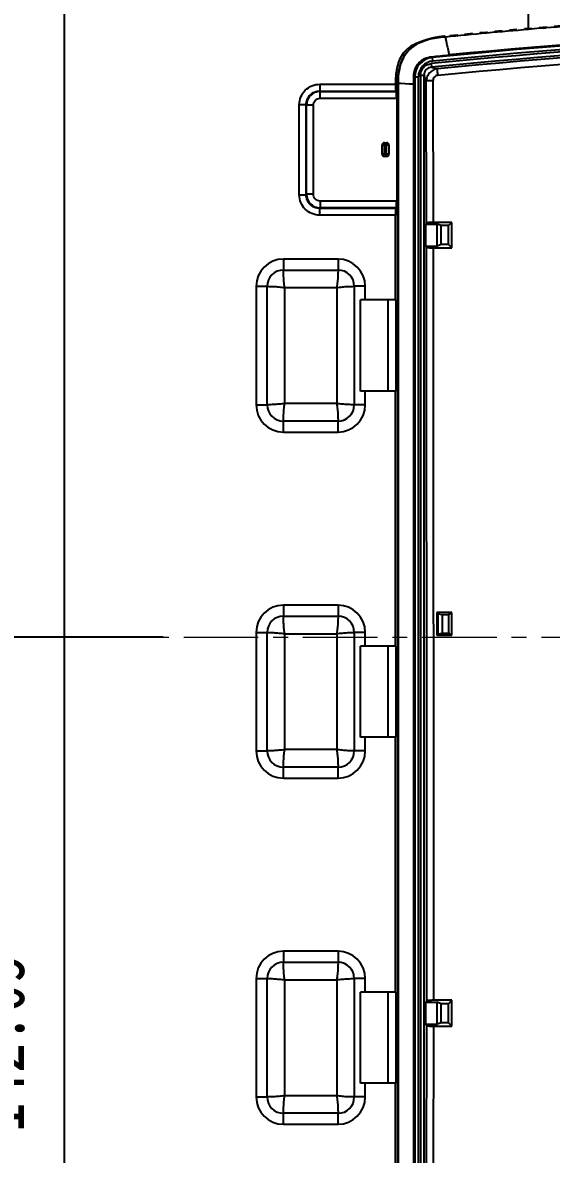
# Model space of a CAD drawing. Header units: millimetres. Extents: x -330 to 1028, y -2979 to 840.
# Drawn here: x 131.9 to 248.1, y -1482 to -1233.5 of the extents above; entities that cross this region are included whole.
import ezdxf

# ---------------------------------------------------------------- set-up
doc = ezdxf.new("R2010")
doc.units = ezdxf.units.MM
doc.header["$LTSCALE"] = 16.335
doc.header["$PDMODE"] = 3
doc.header["$PDSIZE"] = 0.3125
doc.linetypes.add('CENTER', pattern=[0.6, 0.375, -0.075, 0.075, -0.075])
doc.linetypes.add('HIDDEN', pattern=[0.2, 0.1, -0.1])
doc.layers.get('0').update_dxf_attribs({"linetype": 'CONTINUOUS'})
doc.layers.get('Defpoints').update_dxf_attribs({"linetype": 'CONTINUOUS'})
doc.layers.add('center', color=1, linetype='CENTER', lineweight=9)
doc.layers.add('DEFAULT_2', color=8, linetype='HIDDEN')
doc.styles.get("Standard").update_dxf_attribs({"font": 'txt', "width": 0.8})
doc.dimstyles.new('STANDARD$0', dxfattribs={"dimscale": 2, "dimtxt": 3, "dimasz": 3, "dimexe": 1.25, "dimexo": 0.625, "dimgap": 0.5, "dimtad": 0, "dimdsep": 46, "dimlunit": 6, "dimtxsty": 'Standard', "dimblk": 'CLOSEDBLANK', "dimcen": 0, "dimclrt": 2, "dimazin": 2, "dimtfac": 2, "dimtmove": 1, "dimatfit": 3, "dimfxl": 0, "dimtolj": 1, "dimtzin": 0, "dimarcsym": 0})

# ---------------------------------------------------------------- blocks, each defined once
blk = doc.blocks.new('_ClosedBlank')
at = {"color": 0, "linetype": 'ByBlock', "lineweight": -2}
for p, q in [((-1, 0.167), (0, 0)), ((-1, 0.167), (-1, -0.167)), ((0, 0), (-1, -0.167))]:
    blk.add_line(p, q, dxfattribs=at)
blk = doc.blocks.new('*D186')
at = {"color": 4, "lineweight": -2}
for p, q in [((162.74, -1368.42), (126.27, -1368.42)), ((126.27, -1378.42), (126.27, -1435.98)), ((126.27, -1500.5), (126.27, -1479.18)), ((225.42, -1510.5), (126.27, -1510.5))]:
    blk.add_line(p, q, dxfattribs=at)
at = {"layer": 'Defpoints', "color": 0}
for p in [(162.74, -1368.42), (126.27, -1510.5), (225.42, -1510.5)]:
    blk.add_point(p, dxfattribs=at)
at = {"color": 4, "lineweight": -2, "xscale": 10, "yscale": 10, "zscale": 10}
for p, rotation in [((126.27, -1368.42), 90), ((126.27, -1510.5), 270)]:
    blk.add_blockref('_ClosedBlank', p, dxfattribs=dict(at, rotation=rotation))
at = {"color": 6, "insert": (126.27, -1457.58), "char_height": 12, "attachment_point": 5, "rotation": 90}
blk.add_mtext('\\A1;142.09', dxfattribs=at)
blk = doc.blocks.new('*D189')
at = {"color": 4, "lineweight": -2}
for p, q in [((162.74, -1368.42), (107.19, -1368.42)), ((107.19, -1384.42), (107.19, -1427.36)), ((107.19, -1534.5), (107.19, -1484.96)), ((225.42, -1550.5), (107.19, -1550.5))]:
    blk.add_line(p, q, dxfattribs=at)
at = {"layer": 'Defpoints', "color": 0}
for p in [(162.74, -1368.42), (107.19, -1550.5), (225.42, -1550.5)]:
    blk.add_point(p, dxfattribs=at)
at = {"color": 4, "lineweight": -2, "xscale": 16, "yscale": 16, "zscale": 16}
for p, rotation in [((107.19, -1368.42), 90), ((107.19, -1550.5), 270)]:
    blk.add_blockref('_ClosedBlank', p, dxfattribs=dict(at, rotation=rotation))
at = {"color": 6, "insert": (107.19, -1456.16), "char_height": 16, "attachment_point": 5, "rotation": 90}
blk.add_mtext('\\A1;182.09', dxfattribs=at)

msp = doc.modelspace()

# ---------------------------------------------------------------- linework, layer by layer
at = {"color": 7, "linetype": 'Continuous'}
for p, q in [((141.063, -1552.419), (141.063, -1184.419)), ((243.063, -1235.016), (243.063, -1227.149)), ((224.784, -1236.682), (224.895, -1237.209)), ((221.767, -1240.997), (221.944, -1241.157)), ((222.023, -1241.956), (221.944, -1241.157)), ((221.675, -1242.524), (221.753, -1243.312)), ((221.753, -1243.312), (223.034, -1243.65)), ((197.171, -1247.044), (197.171, -1248.539)), ((197.171, -1247.044), (213.825, -1247.044)), ((213.825, -1247.044), (213.825, -1246.841)), ((213.825, -1246.841), (214.244, -1246.854)), ((214.244, -1246.854), (214.244, -1485.024)), ((214.387, -1246.87), (214.387, -1484.993)), ((215.045, -1246.904), (214.387, -1246.87)), ((216.944, -1247.002), (215.045, -1246.904)), ((217.844, -1247.049), (216.944, -1247.002)), ((217.844, -1484.653), (217.845, -1247.049)), ((218.055, -1245.45), (217.845, -1245.259)), ((218.055, -1245.45), (218.055, -1485.986)), ((218.055, -1245.45), (218.858, -1245.45)), ((218.858, -1485.987), (218.858, -1245.45)), ((219.353, -1245.088), (219.353, -1486.878)), ((219.353, -1245.088), (220.145, -1245.088)), ((220.145, -1486.878), (220.145, -1245.088)), ((220.606, -1246.326), (220.145, -1245.088)), ((220.64, -1277.559), (220.606, -1246.326)), ((222.07, -1246.316), (222.103, -1277.378)), ((197.277, -1248.645), (197.171, -1248.539)), ((197.171, -1248.539), (213.921, -1248.539)), ((197.277, -1250.139), (197.277, -1248.645)), ((197.277, -1248.645), (214.005, -1248.645)), ((213.921, -1248.539), (214.005, -1248.645)), ((192.688, -1271.31), (192.688, -1251.527)), ((192.688, -1251.527), (194.182, -1251.527)), ((194.182, -1271.31), (194.182, -1251.527)), ((194.288, -1251.633), (194.182, -1251.527)), ((194.288, -1271.204), (194.288, -1251.633)), ((195.783, -1251.633), (194.288, -1251.633)), ((195.783, -1271.204), (195.783, -1251.633)), ((197.277, -1250.139), (214.1, -1250.139)), ((214.1, -1250.139), (214.1, -1272.699)), ((210.884, -1262.406), (210.884, -1260.396)), ((212.328, -1260.396), (210.949, -1260.396)), ((211.387, -1259.894), (211.889, -1259.894)), ((211.387, -1262.845), (211.387, -1259.958)), ((211.889, -1262.845), (211.889, -1259.958)), ((212.392, -1260.396), (212.392, -1262.406)), ((212.328, -1262.406), (210.949, -1262.406)), ((211.889, -1262.909), (211.387, -1262.909)), ((192.688, -1271.31), (194.182, -1271.31)), ((194.288, -1271.204), (194.182, -1271.31)), ((195.783, -1271.204), (194.288, -1271.204)), ((197.277, -1274.193), (197.171, -1274.299)), ((197.171, -1275.793), (197.171, -1274.299)), ((213.921, -1274.299), (197.171, -1274.299)), ((197.277, -1272.699), (197.277, -1274.193)), ((214.1, -1272.699), (197.277, -1272.699)), ((214.005, -1274.193), (197.277, -1274.193)), ((213.921, -1274.299), (214.005, -1274.193)), ((213.825, -1275.793), (197.171, -1275.793)), ((213.825, -1294.419), (213.825, -1275.793)), ((220.64, -1277.559), (220.401, -1277.755)), ((220.401, -1277.755), (220.401, -1282.592)), ((220.401, -1277.755), (222.964, -1277.755)), ((226.189, -1277.37), (222.103, -1277.378)), ((222.964, -1282.592), (222.964, -1277.755)), ((223.906, -1278.077), (222.964, -1277.755)), ((223.906, -1282.269), (223.906, -1278.077)), ((225.457, -1278.077), (223.906, -1278.077)), ((225.457, -1278.077), (226.189, -1277.37)), ((225.457, -1282.269), (225.457, -1278.077)), ((226.194, -1282.982), (226.189, -1277.37)), ((220.645, -1282.792), (220.401, -1282.592)), ((220.401, -1282.592), (222.964, -1282.592)), ((222.106, -1282.973), (222.159, -1448.185)), ((222.107, -1282.973), (226.194, -1282.982)), ((223.906, -1282.269), (222.964, -1282.592)), ((225.457, -1282.269), (223.906, -1282.269)), ((226.194, -1282.982), (225.457, -1282.269)), ((189.199, -1285.419), (189.199, -1287.84)), ((201.199, -1285.419), (189.199, -1285.419)), ((201.199, -1285.419), (201.199, -1287.84)), ((189.199, -1287.84), (201.199, -1287.84)), ((183.199, -1291.419), (183.199, -1317.419)), ((183.199, -1291.419), (185.62, -1291.419)), ((185.62, -1317.419), (185.62, -1291.419)), ((189.484, -1317.134), (189.484, -1291.703)), ((189.484, -1291.703), (200.914, -1291.703)), ((200.914, -1291.703), (200.914, -1317.134)), ((204.778, -1291.419), (204.778, -1317.419)), ((207.199, -1291.419), (204.778, -1291.419)), ((207.199, -1294.419), (207.199, -1291.419)), ((206.116, -1314.419), (206.116, -1294.419)), ((213.825, -1294.419), (206.116, -1294.419)), ((212.199, -1314.419), (212.199, -1294.419)), ((213.895, -1294.419), (213.895, -1314.419)), ((213.825, -1314.419), (206.116, -1314.419)), ((207.199, -1317.419), (207.199, -1314.419)), ((213.825, -1370.419), (213.825, -1314.419)), ((183.199, -1317.419), (185.62, -1317.419)), ((200.914, -1317.134), (189.484, -1317.134)), ((207.199, -1317.419), (204.778, -1317.419)), ((189.199, -1323.419), (189.199, -1320.998)), ((201.199, -1320.998), (189.199, -1320.998)), ((201.199, -1323.419), (201.199, -1320.998)), ((189.199, -1323.419), (201.199, -1323.419)), ((189.199, -1361.419), (189.199, -1363.84)), ((201.199, -1361.419), (189.199, -1361.419)), ((201.199, -1361.419), (201.199, -1363.84)), ((189.199, -1363.84), (201.199, -1363.84)), ((226.237, -1363.006), (222.949, -1363.01)), ((222.949, -1363.01), (222.949, -1368.014)), ((222.949, -1363.01), (223.12, -1363.332)), ((223.12, -1363.332), (223.12, -1367.691)), ((223.12, -1363.332), (224.109, -1363.456)), ((224.109, -1363.456), (224.109, -1367.567)), ((224.109, -1363.456), (225.462, -1363.456)), ((225.462, -1363.456), (226.237, -1363.006)), ((225.462, -1363.456), (225.462, -1367.567)), ((226.238, -1368.018), (226.237, -1363.006)), ((183.199, -1367.419), (183.199, -1393.419)), ((183.199, -1367.419), (185.62, -1367.419)), ((185.62, -1393.419), (185.62, -1367.419)), ((189.484, -1393.134), (189.484, -1367.703)), ((189.484, -1367.703), (200.914, -1367.703)), ((200.914, -1367.703), (200.914, -1393.134)), ((204.778, -1367.419), (204.778, -1393.419)), ((207.199, -1367.419), (204.778, -1367.419)), ((207.199, -1370.419), (207.199, -1367.419)), ((222.949, -1368.014), (223.12, -1367.691)), ((222.949, -1368.014), (226.238, -1368.018)), ((223.12, -1367.691), (224.109, -1367.567)), ((224.109, -1367.567), (225.462, -1367.567)), ((225.462, -1367.567), (226.238, -1368.018)), ((206.116, -1390.419), (206.116, -1370.419)), ((213.825, -1370.419), (206.116, -1370.419)), ((212.199, -1390.419), (212.199, -1370.419)), ((213.895, -1370.419), (213.895, -1390.419)), ((213.825, -1390.419), (206.116, -1390.419)), ((207.199, -1393.419), (207.199, -1390.419)), ((213.825, -1446.419), (213.825, -1390.419)), ((183.199, -1393.419), (185.62, -1393.419)), ((200.914, -1393.134), (189.484, -1393.134)), ((207.199, -1393.419), (204.778, -1393.419)), ((189.199, -1399.419), (189.199, -1396.998)), ((201.199, -1396.998), (189.199, -1396.998)), ((201.199, -1399.419), (201.199, -1396.998)), ((189.199, -1399.419), (201.199, -1399.419)), ((189.199, -1437.419), (189.199, -1439.84)), ((201.199, -1437.419), (189.199, -1437.419)), ((201.199, -1437.419), (201.199, -1439.84)), ((189.199, -1439.84), (201.199, -1439.84)), ((183.199, -1443.419), (183.199, -1469.419)), ((183.199, -1443.419), (185.62, -1443.419)), ((185.62, -1469.419), (185.62, -1443.419)), ((189.484, -1469.134), (189.484, -1443.703)), ((189.484, -1443.703), (200.914, -1443.703)), ((200.914, -1443.703), (200.914, -1469.134)), ((204.778, -1443.419), (204.778, -1469.419)), ((207.199, -1443.419), (204.778, -1443.419)), ((207.199, -1446.419), (207.199, -1443.419)), ((206.116, -1466.419), (206.116, -1446.419)), ((213.825, -1446.419), (206.116, -1446.419)), ((212.199, -1466.419), (212.199, -1446.419)), ((213.895, -1446.419), (213.895, -1466.419)), ((220.692, -1448.366), (220.401, -1448.605)), ((220.401, -1448.605), (220.401, -1453.442)), ((220.401, -1448.605), (222.964, -1448.605)), ((226.232, -1448.178), (222.159, -1448.185)), ((222.964, -1453.442), (222.964, -1448.605)), ((223.906, -1448.927), (222.964, -1448.605)), ((225.457, -1448.927), (226.232, -1448.178)), ((226.23, -1453.866), (226.232, -1448.178)), ((223.906, -1453.119), (223.906, -1448.927)), ((225.457, -1448.927), (223.906, -1448.927)), ((225.457, -1453.119), (225.457, -1448.927)), ((220.69, -1453.679), (220.401, -1453.442)), ((220.401, -1453.442), (222.964, -1453.442)), ((220.673, -1485.787), (220.69, -1453.679)), ((223.906, -1453.119), (222.964, -1453.442)), ((225.457, -1453.119), (223.906, -1453.119)), ((226.23, -1453.866), (225.457, -1453.119)), ((222.158, -1453.86), (222.147, -1485.792)), ((222.158, -1453.86), (226.23, -1453.866)), ((213.825, -1466.419), (206.116, -1466.419)), ((207.199, -1469.419), (207.199, -1466.419)), ((213.825, -1485.049), (213.825, -1466.419)), ((183.199, -1469.419), (185.62, -1469.419)), ((200.914, -1469.134), (189.484, -1469.134)), ((207.199, -1469.419), (204.778, -1469.419)), ((189.199, -1475.419), (189.199, -1472.998)), ((201.199, -1472.998), (189.199, -1472.998)), ((201.199, -1475.419), (201.199, -1472.998)), ((189.199, -1475.419), (201.199, -1475.419))]:
    msp.add_line(p, q, dxfattribs=at)
for centre, radius, start, end in [((371.063, -2746.934), 1513.142, 84.344373, 95.655627), ((371.063, -2746.934), 1512.34, 84.344394, 95.655602), ((370.066, -2721.399), 1491.8, 94.883755, 95.588688), ((370.52, -2732.39), 1498.797, 89.979265, 95.547139), ((370.092, -2721.47), 1491.912, 94.11391, 94.884375), ((371.063, -2746.934), 1511.809, 84.329114, 95.670886), ((371.063, -2746.934), 1511.017, 84.329114, 95.670886), ((372.718, -2792.976), 1556.539, 90.142271, 95.518345), ((223.66, -1247.156), 10.294, 115.0816, 115.79067), ((372.84, -2791.398), 1553.509, 90.148367, 95.528937), ((222.371, -1245.451), 4.315, 95.67561, 179.97998), ((222.368, -1245.449), 3.51, 95.62718, 180.02732), ((197.288, -1251.645), 3, 90.21675, 179.78325), ((211.387, -1260.396), 0.502, 90, 180), ((211.889, -1260.396), 0.502, 0, 90), ((211.387, -1262.406), 0.502, 180, 270), ((211.889, -1262.406), 0.502, 270, 0), ((197.288, -1271.193), 3, 180.21675, 269.78325), ((189.199, -1291.419), 6, 90, 180), ((201.199, -1291.419), 6, 0, 90), ((189.199, -1291.419), 3.579, 90, 180), ((201.199, -1291.419), 3.579, 0, 90), ((189.199, -1317.419), 6, 180, 270), ((189.199, -1317.419), 3.579, 180, 270), ((201.199, -1317.419), 6, 270, 0), ((201.199, -1317.419), 3.579, 270, 0), ((189.199, -1367.419), 6, 90, 180), ((201.199, -1367.419), 6, 0, 90), ((189.199, -1367.419), 3.579, 90, 180), ((201.199, -1367.419), 3.579, 0, 90), ((189.199, -1393.419), 6, 180, 270), ((189.199, -1393.419), 3.579, 180, 270), ((201.199, -1393.419), 6, 270, 0), ((201.199, -1393.419), 3.579, 270, 0), ((189.199, -1443.419), 6, 90, 180), ((201.199, -1443.419), 6, 0, 90), ((189.199, -1443.419), 3.579, 90, 180), ((201.199, -1443.419), 3.579, 0, 90), ((189.199, -1469.419), 6, 180, 270), ((189.199, -1469.419), 3.579, 180, 270), ((201.199, -1469.419), 6, 270, 0), ((201.199, -1469.419), 3.579, 270, 0)]:
    msp.add_arc(centre, radius, start, end, dxfattribs=at)
for centre, start_param, end_param in [((213.93, -1247.044), -4.712389, -3.2288591), ((213.996, -1250.139), -1.5707963, -0.0872665), ((213.93, -1275.793), 0.0872665, 1.5707963), ((213.996, -1272.699), -3.0543262, -1.5707963)]:
    msp.add_ellipse(centre, major_axis=(0, 1.5), ratio=0.0696906, start_param=start_param, end_param=end_param, dxfattribs=at)
for points, knots in [([(220.96, -1237.269), (220.423, -1237.392), (219.359, -1237.684), (217.825, -1238.316), (216.432, -1239.231), (215.303, -1240.466), (214.536, -1241.948), (214.086, -1243.547), (213.865, -1245.188), (213.825, -1246.29), (213.825, -1246.841)], [0, 0, 0, 0, 0.124938, 0.2499871, 0.3750426, 0.4999525, 0.6250667, 0.7500491, 0.8750855, 1, 1, 1, 1]), ([(224.895, -1237.209), (224.908, -1237.272), (224.969, -1237.565), (225.03, -1237.857), (225.079, -1238.086)], [0, 0, 0, 0, 0.2160449, 1, 1, 1, 1]), ([(218.215, -1238.403), (217.526, -1238.832), (216.255, -1239.892), (214.975, -1242.018), (214.348, -1244.407), (214.244, -1246.045), (214.244, -1246.862)], [0, 0, 0, 0, 0.2489505, 0.4985217, 0.7490235, 1, 1, 1, 1]), ([(217.324, -1239.08), (216.774, -1239.547), (215.801, -1240.65), (214.895, -1242.637), (214.461, -1244.746), (214.387, -1246.166), (214.387, -1246.87)], [0, 0, 0, 0, 0.2523794, 0.5046859, 0.754066, 1, 1, 1, 1]), ([(219.182, -1237.887), (219.017, -1237.967), (218.362, -1238.305), (217.746, -1238.722), (217.324, -1239.08)], [0, 0, 0, 0, 0.2486645, 1, 1, 1, 1]), ([(225.079, -1238.086), (225.16, -1238.465), (225.344, -1239.306), (225.508, -1240.151), (225.598, -1240.616)], [0, 0, 0, 0, 0.4499033, 1, 1, 1, 1]), ([(217.845, -1245.259), (217.844, -1244.731), (218.044, -1243.666), (218.909, -1242.303), (220.202, -1241.341), (221.242, -1241.047), (221.767, -1240.997)], [0, 0, 0, 0, 0.2507402, 0.500232, 0.7496115, 1, 1, 1, 1]), ([(219.353, -1245.088), (219.353, -1244.771), (219.45, -1244.131), (219.942, -1243.288), (220.732, -1242.715), (221.359, -1242.555), (221.675, -1242.524)], [0, 0, 0, 0, 0.2502006, 0.4999974, 0.7497967, 1, 1, 1, 1]), ([(221.753, -1243.312), (221.317, -1243.343), (220.382, -1243.687), (220.133, -1244.651), (220.145, -1245.088)], [0, 0, 0, 0, 0.50023, 1, 1, 1, 1]), ([(223.034, -1243.65), (222.714, -1243.694), (222.081, -1243.899), (221.294, -1244.511), (220.761, -1245.353), (220.619, -1246.003), (220.606, -1246.326)], [0, 0, 0, 0, 0.2483619, 0.5000947, 0.7517719, 1, 1, 1, 1]), ([(223.162, -1245.117), (223.132, -1244.798), (223.09, -1244.309), (223.04, -1243.82), (223.034, -1243.65)], [0, 0, 0, 0, 0.6529505, 1, 1, 1, 1]), ([(192.688, -1251.527), (192.688, -1250.944), (192.92, -1249.764), (193.917, -1248.273), (195.408, -1247.276), (196.588, -1247.044), (197.171, -1247.044)], [0, 0, 0, 0, 0.2500971, 0.5000887, 0.7499558, 1, 1, 1, 1]), ([(214.244, -1246.862), (214.249, -1246.863), (214.297, -1246.867), (214.345, -1246.868), (214.387, -1246.87)], [0, 0, 0, 0, 0.1214645, 1, 1, 1, 1]), ([(222.07, -1246.316), (221.752, -1246.316), (221.264, -1246.32), (220.775, -1246.319), (220.606, -1246.326)], [0, 0, 0, 0, 0.6530602, 1, 1, 1, 1]), ([(223.162, -1245.117), (222.872, -1245.145), (222.272, -1245.402), (222.073, -1246.024), (222.073, -1246.315)], [0, 0, 0, 0, 0.5002861, 1, 1, 1, 1]), ([(194.182, -1251.527), (194.181, -1251.138), (194.332, -1250.35), (194.996, -1249.352), (195.994, -1248.688), (196.782, -1248.537), (197.171, -1248.539)], [0, 0, 0, 0, 0.2500445, 0.50009, 0.7500091, 1, 1, 1, 1]), ([(195.783, -1251.633), (195.783, -1251.439), (195.86, -1251.046), (196.192, -1250.549), (196.689, -1250.216), (197.082, -1250.139), (197.277, -1250.139)], [0, 0, 0, 0, 0.2498294, 0.4997484, 0.7497817, 1, 1, 1, 1]), ([(197.171, -1275.793), (196.587, -1275.793), (195.408, -1275.562), (193.916, -1274.565), (192.92, -1273.073), (192.688, -1271.894), (192.688, -1271.31)], [0, 0, 0, 0, 0.2500971, 0.5000887, 0.7499558, 1, 1, 1, 1]), ([(197.171, -1274.299), (196.782, -1274.3), (195.993, -1274.149), (194.996, -1273.485), (194.332, -1272.488), (194.181, -1271.7), (194.182, -1271.31)], [0, 0, 0, 0, 0.2500445, 0.50009, 0.7500091, 1, 1, 1, 1]), ([(197.277, -1272.699), (197.083, -1272.699), (196.69, -1272.622), (196.193, -1272.29), (195.86, -1271.792), (195.783, -1271.399), (195.783, -1271.204)], [0, 0, 0, 0, 0.2498294, 0.4997484, 0.7497817, 1, 1, 1, 1]), ([(222.103, -1277.378), (221.932, -1277.378), (221.613, -1277.387), (221.18, -1277.42), (220.865, -1277.474), (220.688, -1277.519), (220.64, -1277.559)], [0, 0, 0, 0, 0.3446727, 0.6469762, 0.8726206, 1, 1, 1, 1]), ([(220.645, -1282.792), (220.693, -1282.832), (220.87, -1282.877), (221.185, -1282.931), (221.617, -1282.964), (221.937, -1282.973), (222.107, -1282.973)], [0, 0, 0, 0, 0.1273319, 0.3528617, 0.6551644, 1, 1, 1, 1]), ([(189.486, -1291.703), (189.41, -1291.28), (189.315, -1290.47), (189.22, -1289.181), (189.196, -1288.318), (189.199, -1287.84)], [0, 0, 0, 0, 0.3325392, 0.6301241, 1, 1, 1, 1]), ([(201.199, -1287.84), (201.201, -1288.318), (201.181, -1289.181), (201.082, -1290.47), (200.988, -1291.28), (200.912, -1291.703)], [0, 0, 0, 0, 0.3698826, 0.6674783, 1, 1, 1, 1]), ([(185.62, -1291.419), (186.098, -1291.416), (186.962, -1291.437), (188.25, -1291.536), (189.061, -1291.63), (189.484, -1291.706)], [0, 0, 0, 0, 0.3698826, 0.6674781, 1, 1, 1, 1]), ([(200.914, -1291.706), (201.338, -1291.63), (202.148, -1291.535), (203.437, -1291.439), (204.3, -1291.416), (204.778, -1291.419)], [0, 0, 0, 0, 0.3325393, 0.6301241, 1, 1, 1, 1]), ([(189.484, -1317.132), (189.061, -1317.207), (188.251, -1317.303), (186.961, -1317.398), (186.098, -1317.421), (185.62, -1317.419)], [0, 0, 0, 0, 0.3325393, 0.6301241, 1, 1, 1, 1]), ([(189.199, -1320.998), (189.197, -1320.52), (189.217, -1319.656), (189.317, -1318.367), (189.41, -1317.557), (189.486, -1317.134)], [0, 0, 0, 0, 0.3698826, 0.6674783, 1, 1, 1, 1]), ([(200.912, -1317.134), (200.988, -1317.557), (201.083, -1318.367), (201.179, -1319.656), (201.202, -1320.52), (201.199, -1320.998)], [0, 0, 0, 0, 0.3325392, 0.6301241, 1, 1, 1, 1]), ([(204.778, -1317.419), (204.3, -1317.421), (203.437, -1317.401), (202.148, -1317.301), (201.338, -1317.207), (200.914, -1317.132)], [0, 0, 0, 0, 0.3698826, 0.6674781, 1, 1, 1, 1]), ([(189.486, -1367.703), (189.41, -1367.28), (189.315, -1366.47), (189.22, -1365.181), (189.196, -1364.318), (189.199, -1363.84)], [0, 0, 0, 0, 0.3325392, 0.6301241, 1, 1, 1, 1]), ([(201.199, -1363.84), (201.201, -1364.318), (201.181, -1365.181), (201.082, -1366.47), (200.988, -1367.28), (200.912, -1367.703)], [0, 0, 0, 0, 0.3698826, 0.6674783, 1, 1, 1, 1]), ([(185.62, -1367.419), (186.098, -1367.416), (186.962, -1367.437), (188.25, -1367.536), (189.061, -1367.63), (189.484, -1367.706)], [0, 0, 0, 0, 0.3698826, 0.6674781, 1, 1, 1, 1]), ([(200.914, -1367.706), (201.338, -1367.63), (202.148, -1367.535), (203.437, -1367.439), (204.3, -1367.416), (204.778, -1367.419)], [0, 0, 0, 0, 0.3325393, 0.6301241, 1, 1, 1, 1]), ([(189.484, -1393.132), (189.061, -1393.207), (188.251, -1393.303), (186.961, -1393.398), (186.098, -1393.421), (185.62, -1393.419)], [0, 0, 0, 0, 0.3325393, 0.6301241, 1, 1, 1, 1]), ([(189.199, -1396.998), (189.197, -1396.52), (189.217, -1395.656), (189.317, -1394.367), (189.41, -1393.557), (189.486, -1393.134)], [0, 0, 0, 0, 0.3698826, 0.6674783, 1, 1, 1, 1]), ([(200.912, -1393.134), (200.988, -1393.557), (201.083, -1394.367), (201.179, -1395.656), (201.202, -1396.52), (201.199, -1396.998)], [0, 0, 0, 0, 0.3325392, 0.6301241, 1, 1, 1, 1]), ([(204.778, -1393.419), (204.3, -1393.421), (203.437, -1393.401), (202.148, -1393.301), (201.338, -1393.207), (200.914, -1393.132)], [0, 0, 0, 0, 0.3698826, 0.6674781, 1, 1, 1, 1]), ([(189.486, -1443.703), (189.41, -1443.28), (189.315, -1442.47), (189.22, -1441.181), (189.196, -1440.318), (189.199, -1439.84)], [0, 0, 0, 0, 0.3325392, 0.6301241, 1, 1, 1, 1]), ([(201.199, -1439.84), (201.201, -1440.318), (201.181, -1441.181), (201.082, -1442.47), (200.988, -1443.28), (200.912, -1443.703)], [0, 0, 0, 0, 0.3698826, 0.6674783, 1, 1, 1, 1]), ([(185.62, -1443.419), (186.098, -1443.416), (186.962, -1443.437), (188.25, -1443.536), (189.061, -1443.63), (189.484, -1443.706)], [0, 0, 0, 0, 0.3698826, 0.6674781, 1, 1, 1, 1]), ([(200.914, -1443.706), (201.338, -1443.63), (202.148, -1443.535), (203.437, -1443.439), (204.3, -1443.416), (204.778, -1443.419)], [0, 0, 0, 0, 0.3325393, 0.6301241, 1, 1, 1, 1]), ([(222.159, -1448.185), (221.988, -1448.185), (221.668, -1448.194), (221.233, -1448.227), (220.918, -1448.281), (220.74, -1448.326), (220.692, -1448.366)], [0, 0, 0, 0, 0.3446447, 0.6470006, 0.8726525, 1, 1, 1, 1]), ([(220.69, -1453.679), (220.738, -1453.719), (220.916, -1453.764), (221.232, -1453.818), (221.666, -1453.851), (221.987, -1453.86), (222.158, -1453.86)], [0, 0, 0, 0, 0.1273566, 0.3530728, 0.6554467, 1, 1, 1, 1]), ([(189.484, -1469.132), (189.061, -1469.207), (188.251, -1469.303), (186.961, -1469.398), (186.098, -1469.421), (185.62, -1469.419)], [0, 0, 0, 0, 0.3325393, 0.6301241, 1, 1, 1, 1]), ([(189.199, -1472.998), (189.197, -1472.52), (189.217, -1471.656), (189.317, -1470.367), (189.41, -1469.557), (189.486, -1469.134)], [0, 0, 0, 0, 0.3698826, 0.6674783, 1, 1, 1, 1]), ([(200.912, -1469.134), (200.988, -1469.557), (201.083, -1470.367), (201.179, -1471.656), (201.202, -1472.52), (201.199, -1472.998)], [0, 0, 0, 0, 0.3325392, 0.6301241, 1, 1, 1, 1]), ([(204.778, -1469.419), (204.3, -1469.421), (203.437, -1469.401), (202.148, -1469.301), (201.338, -1469.207), (200.914, -1469.132)], [0, 0, 0, 0, 0.3698826, 0.6674781, 1, 1, 1, 1])]:
    msp.add_open_spline(points, degree=3, knots=knots, dxfattribs=at)
for points in [[(224.785, -1236.691), (223.502, -1236.817), (222.217, -1236.983), (220.96, -1237.269)], [(221.766, -1240.997), (223.058, -1240.875), (224.348, -1240.738), (225.64, -1240.613)], [(217.845, -1247.049), (217.845, -1246.452), (217.845, -1245.856), (217.845, -1245.259)], [(220.692, -1448.366), (220.711, -1393.175), (220.695, -1337.983), (220.645, -1282.792)]]:
    msp.add_open_spline(points, degree=3, dxfattribs=at)
at = {"layer": 'center', "color": 1, "linetype": 'CENTER', "ltscale": 2.674503}
msp.add_line((141.063, -1368.419), (601.063, -1368.419), dxfattribs=at)
at = {"layer": 'DEFAULT_2', "color": 8, "linetype": 'HIDDEN'}
for p, q in [((224.747, -1236.509), (223.079, -1236.722)), ((224.747, -1236.509), (224.747, -1236.506)), ((224.747, -1236.506), (224.784, -1236.682)), ((224.786, -1236.691), (224.748, -1236.509)), ((210.949, -1260.396), (210.884, -1260.396)), ((211.387, -1259.958), (211.387, -1259.894)), ((211.889, -1259.958), (211.889, -1259.894)), ((212.328, -1260.396), (212.392, -1260.396)), ((210.949, -1262.406), (210.884, -1262.406)), ((211.387, -1262.845), (211.387, -1262.909)), ((211.889, -1262.845), (211.889, -1262.909)), ((212.328, -1262.406), (212.392, -1262.406)), ((213.825, -1294.419), (213.895, -1294.419)), ((213.825, -1314.419), (213.895, -1314.419)), ((213.825, -1370.419), (213.895, -1370.419)), ((213.825, -1390.419), (213.895, -1390.419)), ((213.825, -1446.419), (213.895, -1446.419)), ((213.825, -1466.419), (213.895, -1466.419))]:
    msp.add_line(p, q, dxfattribs=at)
for points in [[(371.063, -1229.42), (322.634, -1230.183), (272.979, -1232.587), (224.747, -1236.506)], [(218.211, -1238.405), (218.817, -1238.062), (219.961, -1237.567), (220.748, -1237.322), (220.96, -1237.27)], [(224.747, -1236.506), (223.703, -1236.628), (223.079, -1236.722)]]:
    msp.add_lwpolyline(points, dxfattribs=at)
for centre, radius, start, end in [((370.486, -2731.673), 1502.25, 89.977994, 95.566927), ((225.118, -1251.009), 14.417, 106.84625, 107.58456), ((225.328, -1251.717), 15.155, 104.28688, 106.82997), ((225.361, -1252.067), 15.501, 104.11926, 106.57143), ((223.811, -1247.479), 10.65, 113.60189, 115.07697)]:
    msp.add_arc(centre, radius, start, end, dxfattribs=at)
for points in [[(220.94, -1237.209), (219.99, -1237.492), (219.057, -1237.879), (218.215, -1238.403)], [(220.763, -1237.266), (220.35, -1237.396), (219.943, -1237.546), (219.547, -1237.719)], [(223.078, -1236.723), (222.575, -1236.807), (222.074, -1236.909), (221.58, -1237.033)], [(223.08, -1236.72), (222.579, -1236.803), (222.08, -1236.905), (221.588, -1237.03)], [(224.747, -1236.509), (224.189, -1236.562), (223.632, -1236.632), (223.078, -1236.723)]]:
    msp.add_open_spline(points, degree=3, dxfattribs=at)

# ---------------------------------------------------------------- dimensions: what is measured, and where the dimension line sits
for base, p2, override, picture, middle in [((107.195, -1550.504), (225.4204, -1550.504), {"dimtxt": 8, "dimasz": 8, "dimexe": 0, "dimexo": 0, "dimgap": 0, "dimzin": 0, "dimclrd": 4, "dimclre": 4, "dimclrt": 6}, '*D189', (107.195, -1456.163)), ((126.2687, -1510.504), (225.4204, -1510.504), {"dimtxt": 6, "dimasz": 5, "dimexe": 0, "dimexo": 0, "dimgap": 0, "dimzin": 0, "dimclrd": 4, "dimclre": 4, "dimclrt": 6}, '*D186', (126.2687, -1457.5809))]:
    dim = msp.add_linear_dim(base=base, p1=(162.745, -1368.4188), p2=p2, angle=90, dimstyle='STANDARD$0', override=override)
    dim.commit()
    dim.dimension.update_dxf_attribs({"geometry": picture, "text_midpoint": middle, "dimtype": 160})

doc.saveas('drawing.dxf')
